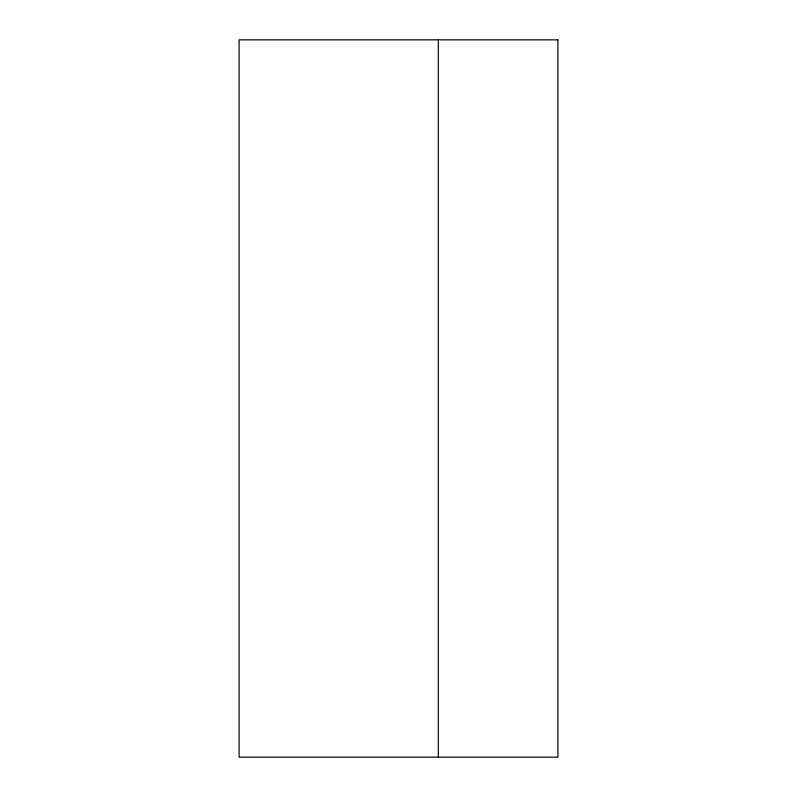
<?xml version="1.0" encoding="UTF-8"?>
<svg xmlns="http://www.w3.org/2000/svg" width="797" height="797" viewBox="0 0 797 797"><rect width="100%" height="100%" fill="white"/><g stroke="black" fill="none" stroke-linecap="round" stroke-linejoin="round"><path stroke-width="1.2" d="M438.35 39.85L438.35 757.15M557.9 39.85L239.1 39.85L239.1 757.15L557.9 757.15L557.9 39.85"/></g></svg>
